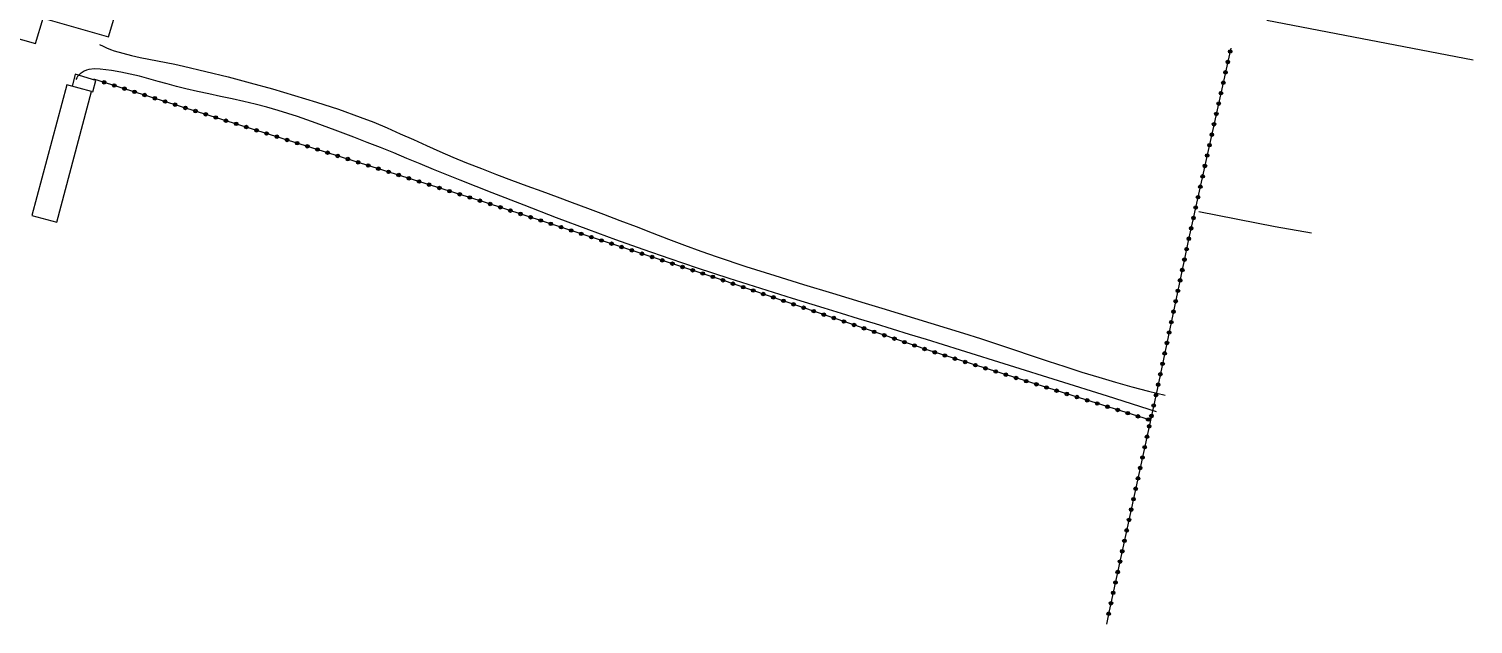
# Model space of a CAD drawing. Header units: millimetres. Extents: x 145999 to 147000, y 141000 to 142001.
# Drawn here: x 146497.9 to 146701.3, y 141249.8 to 141333.7 of the extents above; entities that cross this region are included whole.
import ezdxf

# ---------------------------------------------------------------- set-up
doc = ezdxf.new("R2010")
doc.units = ezdxf.units.MM
doc.layers.get('0').update_dxf_attribs({"linetype": 'CONTINUOUS'})
for name, color, linetype in [('W0071', 7, 'CONTINUOUS'), ('W0104', 1, 'CONTINUOUS'), ('W0323', 7, 'CONTINUOUS'), ('W0330', 7, 'CONTINUOUS')]:
    doc.layers.add(name, color=color, linetype=linetype)

# ---------------------------------------------------------------- blocks, each defined once
blk = doc.blocks.new('t323o')
at = {"color": 0, "linetype": 'Continuous'}
for radius in [0.25, 0.15]:
    blk.add_circle((0, 0), radius, dxfattribs=at)

msp = doc.modelspace()

# ---------------------------------------------------------------- linework, layer by layer
at = {"layer": 'W0071'}
for points in [[(146507.88, 141331.46), (146508.39, 141331.21), (146508.9, 141330.97), (146509.43, 141330.76), (146509.97, 141330.58), (146511.17, 141330.23), (146512.38, 141329.92), (146513.6, 141329.65), (146514.83, 141329.41), (146516.06, 141329.17), (146517.28, 141328.94), (146518.5, 141328.69), (146519.72, 141328.42), (146522.86, 141327.66), (146526, 141326.89), (146529.13, 141326.08), (146532.25, 141325.22), (146535.36, 141324.3), (146538.46, 141323.35), (146541.55, 141322.33), (146544.61, 141321.24), (146546.5, 141320.5), (146548.38, 141319.71), (146550.24, 141318.9), (146552.1, 141318.07), (146553.95, 141317.23), (146555.8, 141316.4), (146557.67, 141315.59), (146559.55, 141314.81), (146561.66, 141313.98), (146563.79, 141313.16), (146565.92, 141312.36), (146568.06, 141311.57), (146570.19, 141310.79), (146572.33, 141310), (146574.47, 141309.22), (146576.6, 141308.42), (146578.88, 141307.56), (146581.17, 141306.69), (146583.44, 141305.81), (146585.72, 141304.93), (146588, 141304.06), (146590.29, 141303.21), (146592.59, 141302.37), (146594.89, 141301.56), (146598.92, 141300.21), (146602.98, 141298.92), (146607.04, 141297.67), (146611.11, 141296.42), (146613.41, 141295.71), (146615.72, 141295.01), (146618.04, 141294.31), (146620.35, 141293.62), (146622.66, 141292.92), (146624.97, 141292.23), (146627.28, 141291.52), (146629.58, 141290.8), (146631.97, 141290.04), (146634.34, 141289.25), (146636.72, 141288.46), (146639.09, 141287.66), (146641.46, 141286.87), (146643.84, 141286.09), (146646.22, 141285.33), (146648.62, 141284.59), (146650.94, 141283.91), (146653.28, 141283.26), (146655.62, 141282.64), (146657.97, 141282.05)], [(146656.74, 141279.73), (146649.84, 141281.92), (146642.94, 141284.1), (146636.03, 141286.26), (146629.12, 141288.42), (146626.73, 141289.16), (146624.33, 141289.9), (146621.94, 141290.63), (146619.54, 141291.36), (146617.15, 141292.1), (146614.75, 141292.83), (146612.36, 141293.57), (146609.96, 141294.31), (146605.5, 141295.7), (146601.03, 141297.09), (146596.57, 141298.5), (146592.12, 141299.95), (146588.27, 141301.26), (146584.43, 141302.59), (146580.6, 141303.96), (146576.78, 141305.35), (146572.23, 141307.06), (146567.7, 141308.81), (146563.18, 141310.58), (146558.66, 141312.36), (146556.79, 141313.11), (146554.92, 141313.87), (146553.06, 141314.64), (146551.19, 141315.41), (146549.32, 141316.18), (146547.45, 141316.93), (146545.58, 141317.68), (146543.7, 141318.4), (146541.06, 141319.4), (146538.41, 141320.39), (146535.75, 141321.33), (146533.05, 141322.18), (146531.45, 141322.63), (146529.83, 141323.04), (146528.2, 141323.42), (146526.57, 141323.79), (146524.93, 141324.14), (146523.3, 141324.49), (146521.67, 141324.85), (146520.05, 141325.23), (146518.74, 141325.55), (146517.44, 141325.91), (146516.14, 141326.27), (146514.84, 141326.63), (146513.54, 141326.98), (146512.23, 141327.3), (146510.9, 141327.57), (146509.57, 141327.79), (146508.79, 141327.91), (146508, 141328), (146507.19, 141328.02), (146506.39, 141327.93), (146506.06, 141327.84), (146505.73, 141327.71), (146505.43, 141327.54), (146505.15, 141327.33), (146504.97, 141327.16), (146504.81, 141326.97), (146504.68, 141326.77), (146504.57, 141326.55)]]:
    msp.add_lwpolyline(points, dxfattribs=at)
at = {"layer": 'W0104'}
for points in [[(146494.07, 141354.67), (146491.16, 141344.64), (146491.17, 141344.64), (146488.16, 141334.62), (146498.9, 141331.58), (146499.95, 141335.16), (146499.95, 141335.16), (146509.17, 141332.56), (146514.13, 141349.07)], [(146503.28, 141325.77), (146498.38, 141307.36), (146501.86, 141306.43), (146506.75, 141324.85)]]:
    msp.add_lwpolyline(points, close=True, dxfattribs=at)
msp.add_lwpolyline([(146506.75, 141324.85), (146506.97, 141324.8), (146507.37, 141326.38), (146504.47, 141327.3), (146504.06, 141325.56)], dxfattribs=at)
at = {"layer": 'W0323'}
for points in [[(146667.21, 141330.93), (146661.31, 141304.21), (146656.83, 141282.88), (146650.09, 141251.68), (146649.7, 141249.83)], [(146655.89, 141278.53), (146624.73, 141288.35), (146595.35, 141298.37), (146562.26, 141309.21), (146518.42, 141323.03), (146507.11, 141326.59)]]:
    msp.add_lwpolyline(points, dxfattribs=at)
at = {"layer": 'W0330'}
for points in [[(146672.26, 141334.88), (146701.32, 141329.31)], [(146678.57, 141304.91), (146673.46, 141305.77), (146662.72, 141307.91)]]:
    msp.add_lwpolyline(points, dxfattribs=at)

# ---------------------------------------------------------------- block references
at = {"layer": 'W0323'}
for p, rotation in [((146667.11, 141330.47), 257.556588994171), ((146666.78, 141329), 257.556588994171), ((146508.54, 141326.14), 162.5243725059113), ((146666.46, 141327.54), 257.556588994171), ((146509.97, 141325.69), 162.5243725059113), ((146511.4, 141325.24), 162.5243725059113), ((146512.83, 141324.79), 162.5243725059113), ((146514.26, 141324.34), 162.5243725059113), ((146665.81, 141324.61), 257.556588994171), ((146666.14, 141326.07), 257.556588994171), ((146515.69, 141323.89), 162.5243725059113), ((146517.12, 141323.43), 162.5243725059113), ((146518.55, 141322.98), 162.5072791465785), ((146519.98, 141322.53), 162.5072791465785), ((146521.42, 141322.08), 162.5072791465785), ((146665.49, 141323.14), 257.556588994171), ((146522.85, 141321.63), 162.5072791465785), ((146524.28, 141321.18), 162.5072791465785), ((146525.71, 141320.73), 162.5072791465785), ((146527.14, 141320.28), 162.5072791465785), ((146664.84, 141320.22), 257.556588994171), ((146665.17, 141321.68), 257.556588994171), ((146528.57, 141319.83), 162.5072791465785), ((146530, 141319.38), 162.5072791465785), ((146531.43, 141318.93), 162.5072791465785), ((146532.86, 141318.48), 162.5072791465785), ((146534.29, 141318.02), 162.5072791465785), ((146664.52, 141318.75), 257.556588994171), ((146535.72, 141317.57), 162.5072791465785), ((146537.15, 141317.12), 162.5072791465785), ((146538.58, 141316.67), 162.5072791465785), ((146540.01, 141316.22), 162.5072791465785), ((146664.2, 141317.29), 257.556588994171), ((146541.44, 141315.77), 162.5072791465785), ((146542.87, 141315.32), 162.5072791465785), ((146544.31, 141314.87), 162.5072791465785), ((146545.74, 141314.42), 162.5072791465785), ((146547.17, 141313.97), 162.5072791465785), ((146663.55, 141314.36), 257.556588994171), ((146663.87, 141315.82), 257.556588994171), ((146548.6, 141313.52), 162.5072791465785), ((146550.03, 141313.07), 162.5072791465785), ((146551.46, 141312.61), 162.5072791465785), ((146552.89, 141312.16), 162.5072791465785), ((146663.23, 141312.89), 257.556588994171), ((146554.32, 141311.71), 162.5072791465785), ((146555.75, 141311.26), 162.5072791465785), ((146557.18, 141310.81), 162.5072791465785), ((146558.61, 141310.36), 162.5072791465785), ((146560.04, 141309.91), 162.5072791465785), ((146662.58, 141309.96), 257.556588994171), ((146662.9, 141311.43), 257.556588994171), ((146561.47, 141309.46), 162.5072791465785), ((146562.9, 141309), 161.8673637012693), ((146564.33, 141308.53), 161.8673637012693), ((146565.75, 141308.07), 161.8673637012693), ((146662.26, 141308.5), 257.556588994171), ((146567.18, 141307.6), 161.8673637012693), ((146568.6, 141307.13), 161.8673637012693), ((146570.03, 141306.67), 161.8673637012693), ((146571.45, 141306.2), 161.8673637012693), ((146661.94, 141307.03), 257.556588994171), ((146572.88, 141305.73), 161.8673637012693), ((146574.31, 141305.27), 161.8673637012693), ((146575.73, 141304.8), 161.8673637012693), ((146577.16, 141304.33), 161.8673637012693), ((146578.58, 141303.86), 161.8673637012693), ((146661.29, 141304.1), 258.1250163381604), ((146661.61, 141305.57), 257.556588994171), ((146580.01, 141303.4), 161.8673637012693), ((146581.43, 141302.93), 161.8673637012693), ((146582.86, 141302.46), 161.8673637012693), ((146584.28, 141302), 161.8673637012693), ((146660.98, 141302.63), 258.1250163381604), ((146585.71, 141301.53), 161.8673637012693), ((146587.14, 141301.06), 161.8673637012693), ((146588.56, 141300.6), 161.8673637012693), ((146589.99, 141300.13), 161.8673637012693), ((146591.41, 141299.66), 161.8673637012693), ((146660.36, 141299.7), 258.1250163381604), ((146660.67, 141301.17), 258.1250163381604), ((146592.84, 141299.2), 161.8673637012693), ((146594.26, 141298.73), 161.8673637012693), ((146595.69, 141298.26), 161.1641349108502), ((146597.11, 141297.77), 161.1641349108502), ((146660.06, 141298.23), 258.1250163381604), ((146598.53, 141297.29), 161.1641349108502), ((146599.95, 141296.81), 161.1641349108502), ((146601.37, 141296.32), 161.1641349108502), ((146602.79, 141295.84), 161.1641349108502), ((146659.75, 141296.76), 258.1250163381604), ((146604.2, 141295.35), 161.1641349108502), ((146605.62, 141294.87), 161.1641349108502), ((146607.04, 141294.38), 161.1641349108502), ((146608.46, 141293.9), 161.1641349108502), ((146659.13, 141293.83), 258.1250163381604), ((146659.44, 141295.3), 258.1250163381604), ((146609.88, 141293.42), 161.1641349108502), ((146611.3, 141292.93), 161.1641349108502), ((146612.72, 141292.45), 161.1641349108502), ((146614.14, 141291.96), 161.1641349108502), ((146658.82, 141292.36), 258.1250163381604), ((146615.56, 141291.48), 161.1641349108502), ((146616.98, 141290.99), 161.1641349108502), ((146618.4, 141290.51), 161.1641349108502), ((146619.82, 141290.03), 161.1641349108502), ((146621.24, 141289.54), 161.1641349108502), ((146658.51, 141290.89), 258.1250163381604), ((146622.66, 141289.06), 161.1641349108502), ((146624.08, 141288.57), 161.1641349108502), ((146625.51, 141288.11), 162.5119338712121), ((146626.94, 141287.66), 162.5119338712121), ((146657.89, 141287.96), 258.1250163381604), ((146658.2, 141289.42), 258.1250163381604), ((146628.37, 141287.21), 162.5119338712121), ((146629.8, 141286.75), 162.5119338712121), ((146631.23, 141286.3), 162.5119338712121), ((146632.66, 141285.85), 162.5119338712121), ((146657.59, 141286.49), 258.1250163381604), ((146634.09, 141285.4), 162.5119338712121), ((146635.52, 141284.95), 162.5119338712121), ((146636.95, 141284.5), 162.5119338712121), ((146638.38, 141284.05), 162.5119338712121), ((146639.81, 141283.6), 162.5119338712121), ((146656.97, 141283.55), 258.1250163381604), ((146657.28, 141285.02), 258.1250163381604), ((146641.24, 141283.15), 162.5119338712121), ((146642.67, 141282.7), 162.5119338712121), ((146644.1, 141282.25), 162.5119338712121), ((146645.54, 141281.8), 162.5119338712121), ((146646.97, 141281.35), 162.5119338712121), ((146656.66, 141282.08), 257.8193544873076), ((146648.4, 141280.89), 162.5119338712121), ((146649.83, 141280.44), 162.5119338712121), ((146651.26, 141279.99), 162.5119338712121), ((146652.69, 141279.54), 162.5119338712121), ((146656.34, 141280.62), 257.8193544873076), ((146654.12, 141279.09), 162.5119338712121), ((146655.55, 141278.64), 162.5119338712121), ((146655.71, 141277.69), 257.8193544873076), ((146656.02, 141279.15), 257.8193544873076), ((146655.39, 141276.22), 257.8193544873076), ((146654.76, 141273.29), 257.8193544873076), ((146655.07, 141274.75), 257.8193544873076), ((146654.44, 141271.82), 257.8193544873076), ((146654.12, 141270.35), 257.8193544873076), ((146653.49, 141267.42), 257.8193544873076), ((146653.81, 141268.89), 257.8193544873076), ((146653.17, 141265.96), 257.8193544873076), ((146652.86, 141264.49), 257.8193544873076), ((146652.22, 141261.56), 257.8193544873076), ((146652.54, 141263.02), 257.8193544873076), ((146651.91, 141260.09), 257.8193544873076), ((146651.28, 141257.16), 257.8193544873076), ((146651.59, 141258.63), 257.8193544873076), ((146650.96, 141255.69), 257.8193544873076), ((146650.64, 141254.23), 257.8193544873076), ((146650.01, 141251.29), 258.1878710344959), ((146650.33, 141252.76), 257.8193544873076)]:
    msp.add_blockref('t323o', p, dxfattribs=dict(at, rotation=rotation))

doc.saveas('drawing.dxf')
